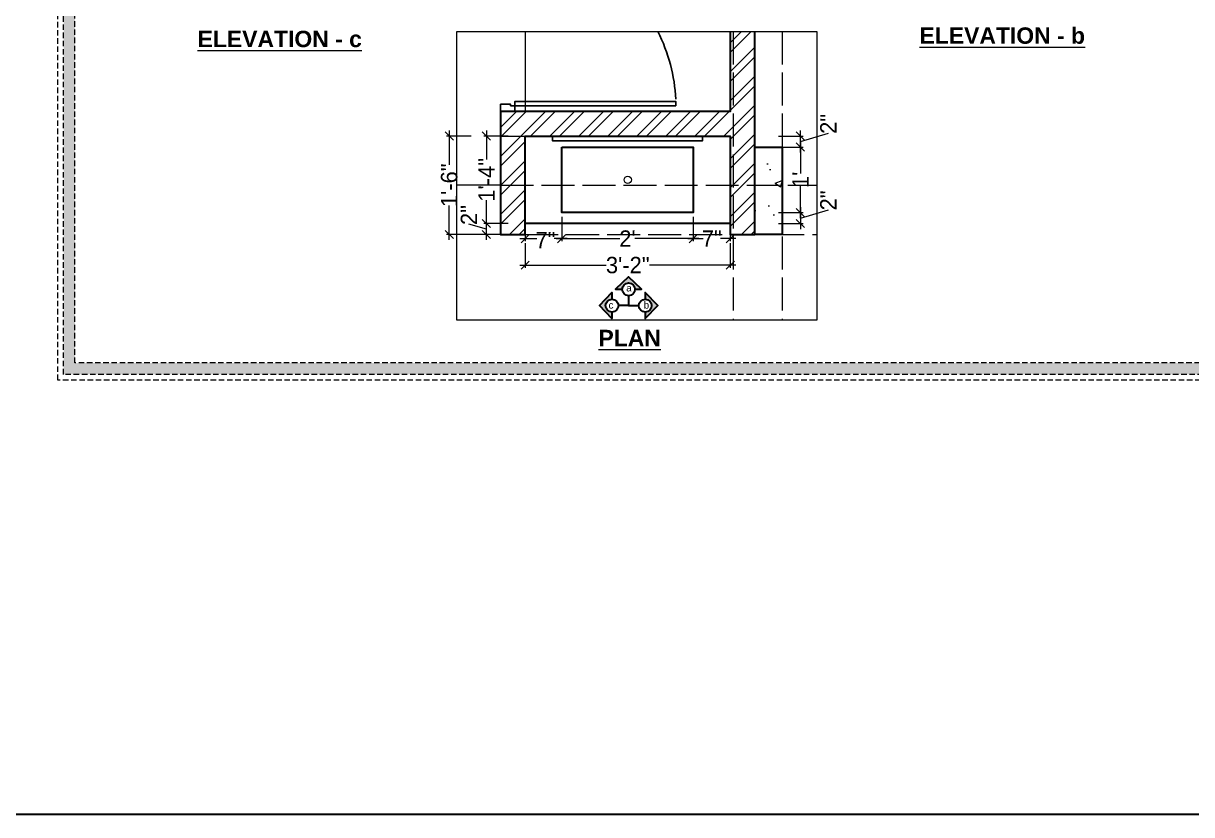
# Model space of a CAD drawing. Header units: millimetres. Extents: x 35877 to 3066687, y -650199 to -40525.
# Drawn here: x 149682.2 to 149895.8, y -179265.7 to -179121 of the extents above; entities that cross this region are included whole.
import ezdxf

# ---------------------------------------------------------------- set-up
doc = ezdxf.new("R2010")
doc.units = ezdxf.units.MM
doc.header["$MEASUREMENT"] = 0
doc.header["$PDMODE"] = 35
for name, pattern in [('ACAD_ISO02W100', [15, 12, -3]), ('DASHED', [0.75, 0.5, -0.25]), ('DASHEDX2', [1.5, 1, -0.5])]:
    doc.linetypes.add(name, pattern=pattern)
doc.layers.get('Defpoints').update_dxf_attribs({"color": 220})
doc.layers.add('AR ELE-5', color=134, linetype='Continuous')
doc.layers.add('AR HATCH-7', color=7, linetype='Continuous')
for name, color, linetype, lineweight in [('DIM.', 250, 'Continuous', 13), ('dim05', 1, 'Continuous', 13), ('Dimension', 10, 'DASHEDX2', 20), ('FURNITURE', 32, 'Continuous', 9), ('furniture dimensions', 1, 'DASHED', 0), ('FURNITURE-1', 252, 'Continuous', 13), ('GROUND FLOOR', 7, 'Continuous', 9), ('GROUND FLOOR  ( PLINE )', 251, 'Continuous', 30), ('GROUND FLOOR ( STAIR )', 251, 'Continuous', 9), ('Labelling', 1, 'Continuous', 25), ('Text', 7, 'Continuous', 15), ('wall', 7, 'Continuous', 30)]:
    doc.layers.add(name, color=color, linetype=linetype, lineweight=lineweight)
doc.styles.add('Arial', font='arial.ttf')
doc.styles.add('century g', font='GOTHIC.TTF')
doc.styles.get("Standard").update_dxf_attribs({"font": 'arial.ttf', "height": 6})
doc.dimstyles.new('Archana', dxfattribs={"dimtxt": 2, "dimasz": 0.75, "dimexe": 0.5, "dimexo": 0.5, "dimgap": 0, "dimtad": 0, "dimzin": 0, "dimdsep": 46, "dimlunit": 4, "dimtxsty": 'century g', "dimblk": 'OBLIQUE', "dimcen": 0, "dimdle": 1, "dimclrd": 256, "dimclre": 256, "dimclrt": 256, "dimadec": 0, "dimazin": 0, "dimtfac": 1, "dimtofl": 0, "dimtmove": 1, "dimatfit": 3, "dimfxl": 1, "dimfxlon": 1, "dimtolj": 1, "dimtzin": 0, "dimlwd": -1, "dimlwe": -1, "dimarcsym": 0})

# ---------------------------------------------------------------- blocks, each defined once
blk = doc.blocks.new('_Oblique')
at = {"layer": 'wall', "color": 0, "lineweight": -2}
blk.add_line((-0.5, -0.5), (0.5, 0.5), dxfattribs=at)
blk = doc.blocks.new('*D451')
at = {"layer": 'Defpoints', "color": 0, "linetype": 'Continuous', "lineweight": 0, "transparency": 16777216}
for p in [(149766.91, -179141.57), (149774, -179141.57), (149774, -179157.57)]:
    blk.add_point(p, dxfattribs=at)
at = {"layer": 'furniture dimensions', "color": 5, "linetype": 'Continuous', "transparency": 16777216}
for p, q in [((149766.91, -179140.57), (149766.91, -179145.85)), ((149770.91, -179141.57), (149766.41, -179141.57)), ((149766.91, -179158.57), (149766.91, -179153.29))]:
    blk.add_line(p, q, dxfattribs=at)
at = {"layer": 'furniture dimensions', "color": 5, "linetype": 'ByBlock', "transparency": 16777216}
blk.add_line((149770.91, -179157.57), (149766.41, -179157.57), dxfattribs=at)
at = {"layer": 'furniture dimensions', "color": 5, "linetype": 'Continuous', "transparency": 16777216, "xscale": 1.5, "yscale": 1.5, "zscale": 1.5}
for p, rotation in [((149766.91, -179141.57), 90), ((149766.91, -179157.57), 270)]:
    blk.add_blockref('_Oblique', p, dxfattribs=dict(at, rotation=rotation))
at = {"layer": 'furniture dimensions', "linetype": 'Continuous', "lineweight": 0, "transparency": 16777216, "insert": (149766.91, -179149.57), "char_height": 3, "attachment_point": 5, "rotation": 90, "style": 'century g'}
blk.add_mtext('\\A1;1\'-4"', dxfattribs=at)
blk = doc.blocks.new('*D464')
at = {"layer": 'Defpoints', "color": 0, "linetype": 'Continuous', "lineweight": 0, "transparency": 16777216}
for p in [(149766.91, -179157.57), (149774, -179157.57), (149774, -179159.57)]:
    blk.add_point(p, dxfattribs=at)
at = {"layer": 'furniture dimensions', "color": 5, "linetype": 'Continuous', "transparency": 16777216}
for p, q in [((149766.91, -179158.57), (149763.71, -179157.7)), ((149770.91, -179157.57), (149766.41, -179157.57)), ((149766.91, -179160.57), (149766.91, -179156.57))]:
    blk.add_line(p, q, dxfattribs=at)
at = {"layer": 'furniture dimensions', "color": 5, "linetype": 'ByBlock', "transparency": 16777216}
blk.add_line((149770.91, -179159.57), (149766.41, -179159.57), dxfattribs=at)
at = {"layer": 'furniture dimensions', "color": 5, "linetype": 'Continuous', "transparency": 16777216, "xscale": 1.5, "yscale": 1.5, "zscale": 1.5}
for p, rotation in [((149766.91, -179157.57), 90), ((149766.91, -179159.57), 270)]:
    blk.add_blockref('_Oblique', p, dxfattribs=dict(at, rotation=rotation))
at = {"layer": 'furniture dimensions', "linetype": 'Continuous', "lineweight": 0, "transparency": 16777216, "insert": (149763.71, -179156.01), "char_height": 3, "attachment_point": 5, "rotation": 90, "style": 'century g'}
blk.add_mtext('\\A1;2"', dxfattribs=at)
blk = doc.blocks.new('*D465')
at = {"layer": 'Defpoints', "color": 0, "linetype": 'Continuous', "lineweight": 0, "transparency": 16777216}
for p in [(149780.67, -179155.57), (149774, -179157.57), (149780.67, -179160.32)]:
    blk.add_point(p, dxfattribs=at)
at = {"layer": 'furniture dimensions', "color": 5, "linetype": 'Continuous', "transparency": 16777216}
for p, q in [((149780.67, -179156.32), (149780.67, -179160.82)), ((149773, -179160.32), (149776.1, -179160.32)), ((149781.67, -179160.32), (149779.31, -179160.32))]:
    blk.add_line(p, q, dxfattribs=at)
at = {"layer": 'furniture dimensions', "color": 5, "linetype": 'ByBlock', "transparency": 16777216}
blk.add_line((149774, -179158.07), (149774, -179160.82), dxfattribs=at)
at = {"layer": 'furniture dimensions', "color": 5, "linetype": 'Continuous', "transparency": 16777216, "xscale": 1.5, "yscale": 1.5, "zscale": 1.5, "rotation": 180}
blk.add_blockref('_Oblique', (149774, -179160.32), dxfattribs=at)
at = {"layer": 'furniture dimensions', "color": 5, "linetype": 'Continuous', "transparency": 16777216, "xscale": 1.5, "yscale": 1.5, "zscale": 1.5}
blk.add_blockref('_Oblique', (149780.67, -179160.32), dxfattribs=at)
at = {"layer": 'furniture dimensions', "linetype": 'Continuous', "lineweight": 0, "transparency": 16777216, "insert": (149777.7, -179160.59), "char_height": 3, "attachment_point": 5, "style": 'century g'}
blk.add_mtext('\\A1;7"', dxfattribs=at)
blk = doc.blocks.new('*D466')
at = {"layer": 'Defpoints', "color": 0, "linetype": 'Continuous', "lineweight": 0, "transparency": 16777216}
for p in [(149780.67, -179155.57), (149804.72, -179155.57), (149804.72, -179160.32)]:
    blk.add_point(p, dxfattribs=at)
at = {"layer": 'furniture dimensions', "color": 5, "linetype": 'ByBlock', "transparency": 16777216}
blk.add_line((149780.67, -179156.32), (149780.67, -179160.82), dxfattribs=at)
at = {"layer": 'furniture dimensions', "color": 5, "linetype": 'Continuous', "transparency": 16777216}
for p, q in [((149804.72, -179156.32), (149804.72, -179160.82)), ((149779.67, -179160.32), (149791.32, -179160.32)), ((149805.72, -179160.32), (149794.07, -179160.32))]:
    blk.add_line(p, q, dxfattribs=at)
at = {"layer": 'furniture dimensions', "color": 5, "linetype": 'Continuous', "transparency": 16777216, "xscale": 1.5, "yscale": 1.5, "zscale": 1.5, "rotation": 180}
blk.add_blockref('_Oblique', (149780.67, -179160.32), dxfattribs=at)
at = {"layer": 'furniture dimensions', "color": 5, "linetype": 'Continuous', "transparency": 16777216, "xscale": 1.5, "yscale": 1.5, "zscale": 1.5}
blk.add_blockref('_Oblique', (149804.72, -179160.32), dxfattribs=at)
at = {"layer": 'furniture dimensions', "linetype": 'Continuous', "lineweight": 0, "transparency": 16777216, "insert": (149792.69, -179160.32), "char_height": 3, "attachment_point": 5, "style": 'century g'}
blk.add_mtext("\\A1;2'", dxfattribs=at)
blk = doc.blocks.new('*D467')
at = {"layer": 'Defpoints', "color": 0, "linetype": 'Continuous', "lineweight": 0, "transparency": 16777216}
for p in [(149804.72, -179155.57), (149811.5, -179156.08), (149811.5, -179160.32)]:
    blk.add_point(p, dxfattribs=at)
at = {"layer": 'furniture dimensions', "color": 5, "linetype": 'ByBlock', "transparency": 16777216}
blk.add_line((149804.72, -179156.32), (149804.72, -179160.82), dxfattribs=at)
at = {"layer": 'furniture dimensions', "color": 5, "linetype": 'Continuous', "transparency": 16777216}
for p, q in [((149811.5, -179156.58), (149811.5, -179160.82)), ((149803.72, -179160.32), (149806.51, -179160.32)), ((149812.5, -179160.32), (149809.71, -179160.32))]:
    blk.add_line(p, q, dxfattribs=at)
at = {"layer": 'furniture dimensions', "color": 5, "linetype": 'Continuous', "transparency": 16777216, "xscale": 1.5, "yscale": 1.5, "zscale": 1.5, "rotation": 180}
blk.add_blockref('_Oblique', (149804.72, -179160.32), dxfattribs=at)
at = {"layer": 'furniture dimensions', "color": 5, "linetype": 'Continuous', "transparency": 16777216, "xscale": 1.5, "yscale": 1.5, "zscale": 1.5}
blk.add_blockref('_Oblique', (149811.5, -179160.32), dxfattribs=at)
at = {"layer": 'furniture dimensions', "linetype": 'Continuous', "lineweight": 0, "transparency": 16777216, "insert": (149808.11, -179160.32), "char_height": 3, "attachment_point": 5, "style": 'century g'}
blk.add_mtext('\\A1;7"', dxfattribs=at)
blk = doc.blocks.new('*D468')
at = {"layer": 'Defpoints', "color": 0, "linetype": 'Continuous', "lineweight": 0, "transparency": 16777216}
for p in [(149804.72, -179155.57), (149804.72, -179157.57), (149824.32, -179157.57)]:
    blk.add_point(p, dxfattribs=at)
at = {"layer": 'furniture dimensions', "color": 5, "linetype": 'ByBlock', "transparency": 16777216}
blk.add_line((149820.32, -179155.57), (149824.82, -179155.57), dxfattribs=at)
at = {"layer": 'furniture dimensions', "color": 5, "linetype": 'Continuous', "transparency": 16777216}
for p, q in [((149824.32, -179154.57), (149824.32, -179158.57)), ((149824.32, -179156.57), (149829.43, -179155.03)), ((149820.32, -179157.57), (149824.82, -179157.57))]:
    blk.add_line(p, q, dxfattribs=at)
at = {"layer": 'furniture dimensions', "color": 5, "linetype": 'Continuous', "transparency": 16777216, "xscale": 1.5, "yscale": 1.5, "zscale": 1.5}
for p, rotation in [((149824.32, -179155.57), 90), ((149824.32, -179157.57), 270)]:
    blk.add_blockref('_Oblique', p, dxfattribs=dict(at, rotation=rotation))
at = {"layer": 'furniture dimensions', "linetype": 'Continuous', "lineweight": 0, "transparency": 16777216, "insert": (149829.43, -179153.34), "char_height": 3, "attachment_point": 5, "rotation": 90, "style": 'century g'}
blk.add_mtext('\\A1;2"', dxfattribs=at)
blk = doc.blocks.new('*D469')
at = {"layer": 'Defpoints', "color": 0, "linetype": 'Continuous', "lineweight": 0, "transparency": 16777216}
for p in [(149804.72, -179143.57), (149824.32, -179143.57), (149804.72, -179155.57)]:
    blk.add_point(p, dxfattribs=at)
at = {"layer": 'furniture dimensions', "color": 5, "linetype": 'Continuous', "transparency": 16777216}
for p, q in [((149820.32, -179143.57), (149824.82, -179143.57)), ((149824.32, -179142.57), (149824.32, -179148.42)), ((149824.32, -179156.57), (149824.32, -179150.71))]:
    blk.add_line(p, q, dxfattribs=at)
at = {"layer": 'furniture dimensions', "color": 5, "linetype": 'ByBlock', "transparency": 16777216}
blk.add_line((149820.32, -179155.57), (149824.82, -179155.57), dxfattribs=at)
at = {"layer": 'furniture dimensions', "color": 5, "linetype": 'Continuous', "transparency": 16777216, "xscale": 1.5, "yscale": 1.5, "zscale": 1.5}
for p, rotation in [((149824.32, -179143.57), 90), ((149824.32, -179155.57), 270)]:
    blk.add_blockref('_Oblique', p, dxfattribs=dict(at, rotation=rotation))
at = {"layer": 'furniture dimensions', "linetype": 'Continuous', "lineweight": 0, "transparency": 16777216, "insert": (149824.32, -179149.57), "char_height": 3, "attachment_point": 5, "rotation": 90, "style": 'century g'}
blk.add_mtext("\\A1;1'", dxfattribs=at)
blk = doc.blocks.new('*D470')
at = {"layer": 'Defpoints', "color": 0, "linetype": 'Continuous', "lineweight": 0, "transparency": 16777216}
for p in [(149804.72, -179141.57), (149804.72, -179143.57), (149824.32, -179141.57)]:
    blk.add_point(p, dxfattribs=at)
at = {"layer": 'furniture dimensions', "color": 5, "linetype": 'Continuous', "transparency": 16777216}
for p, q in [((149824.32, -179144.57), (149824.32, -179140.57)), ((149824.32, -179142.57), (149829.43, -179141.03)), ((149820.32, -179141.57), (149824.82, -179141.57))]:
    blk.add_line(p, q, dxfattribs=at)
at = {"layer": 'furniture dimensions', "color": 5, "linetype": 'ByBlock', "transparency": 16777216}
blk.add_line((149820.32, -179143.57), (149824.82, -179143.57), dxfattribs=at)
at = {"layer": 'furniture dimensions', "color": 5, "linetype": 'Continuous', "transparency": 16777216, "xscale": 1.5, "yscale": 1.5, "zscale": 1.5}
for p, rotation in [((149824.32, -179141.57), 90), ((149824.32, -179143.57), 270)]:
    blk.add_blockref('_Oblique', p, dxfattribs=dict(at, rotation=rotation))
at = {"layer": 'furniture dimensions', "linetype": 'Continuous', "lineweight": 0, "transparency": 16777216, "insert": (149829.43, -179139.34), "char_height": 3, "attachment_point": 5, "rotation": 90, "style": 'century g'}
blk.add_mtext('\\A1;2"', dxfattribs=at)
blk = doc.blocks.new('*D471')
at = {"layer": 'Defpoints', "color": 0, "linetype": 'Continuous', "lineweight": 0, "transparency": 16777216}
for p in [(149774, -179159.57), (149811.5, -179159.57), (149811.5, -179165.18)]:
    blk.add_point(p, dxfattribs=at)
at = {"layer": 'furniture dimensions', "color": 5, "linetype": 'ByBlock', "transparency": 16777216}
blk.add_line((149774, -179161.18), (149774, -179165.68), dxfattribs=at)
at = {"layer": 'furniture dimensions', "color": 5, "linetype": 'Continuous', "transparency": 16777216}
for p, q in [((149811.5, -179161.18), (149811.5, -179165.68)), ((149773, -179165.18), (149788.81, -179165.18)), ((149812.5, -179165.18), (149796.7, -179165.18))]:
    blk.add_line(p, q, dxfattribs=at)
at = {"layer": 'furniture dimensions', "color": 5, "linetype": 'Continuous', "transparency": 16777216, "xscale": 1.5, "yscale": 1.5, "zscale": 1.5, "rotation": 180}
blk.add_blockref('_Oblique', (149774, -179165.18), dxfattribs=at)
at = {"layer": 'furniture dimensions', "color": 5, "linetype": 'Continuous', "transparency": 16777216, "xscale": 1.5, "yscale": 1.5, "zscale": 1.5}
blk.add_blockref('_Oblique', (149811.5, -179165.18), dxfattribs=at)
at = {"layer": 'furniture dimensions', "linetype": 'Continuous', "lineweight": 0, "transparency": 16777216, "insert": (149792.75, -179165.18), "char_height": 3, "attachment_point": 5, "style": 'century g'}
blk.add_mtext('\\A1;3\'-2"', dxfattribs=at)
blk = doc.blocks.new('*D472')
at = {"layer": 'Defpoints', "color": 0, "linetype": 'Continuous', "lineweight": 0, "transparency": 16777216}
for p in [(149774, -179141.57), (149760.11, -179159.57), (149774, -179159.57)]:
    blk.add_point(p, dxfattribs=at)
at = {"layer": 'furniture dimensions', "color": 5, "linetype": 'Continuous', "transparency": 16777216}
for p, q in [((149760.11, -179140.57), (149760.11, -179146.85)), ((149760.11, -179160.57), (149760.11, -179154.29)), ((149764.11, -179159.57), (149759.61, -179159.57))]:
    blk.add_line(p, q, dxfattribs=at)
at = {"layer": 'furniture dimensions', "color": 5, "linetype": 'ByBlock', "transparency": 16777216}
blk.add_line((149764.11, -179141.57), (149759.61, -179141.57), dxfattribs=at)
at = {"layer": 'furniture dimensions', "color": 5, "linetype": 'Continuous', "transparency": 16777216, "xscale": 1.5, "yscale": 1.5, "zscale": 1.5}
for p, rotation in [((149760.11, -179141.57), 90), ((149760.11, -179159.57), 270)]:
    blk.add_blockref('_Oblique', p, dxfattribs=dict(at, rotation=rotation))
at = {"layer": 'furniture dimensions', "linetype": 'Continuous', "lineweight": 0, "transparency": 16777216, "insert": (149760.11, -179150.57), "char_height": 3, "attachment_point": 5, "rotation": 90, "style": 'century g'}
blk.add_mtext('\\A1;1\'-6"', dxfattribs=at)

msp = doc.modelspace()

# ---------------------------------------------------------------- hatches: boundary and pattern name
at = {"layer": 'AR HATCH-7', "lineweight": 0, "true_color": 0x939598, "transparency": 33554687}
h = msp.add_hatch(dxfattribs=at)
h.set_pattern_fill('ANSI32', color=252, scale=10)
h.set_pattern_definition([(45, (2267.983, 1240.385), (-2.65165043, 2.65165043), []), (45, (2269.7506, 1240.385), (-2.65165043, 2.65165043), [])])
h.paths.add_polyline_path([(149812.0008, -179122.4658), (149811.5008, -179122.4658), (149811.5008, -179137.0671), (149769.5008, -179137.0671), (149769.5008, -179141.5671), (149811.5008, -179141.5671), (149811.5008, -179159.5671), (149812.0008, -179159.5671)])
h.paths.add_polyline_path([(149774.0008, -179141.5671), (149769.5008, -179141.5671), (149769.5008, -179159.5671), (149774.0008, -179159.5671)], flags=17)
h.paths.add_polyline_path([(149816.0008, -179122.4658), (149812.0008, -179122.4658), (149812.0008, -179159.5671), (149816.0008, -179159.5671), (149816.0008, -179143.5671)])
at = {"layer": 'AR HATCH-7', "lineweight": 0, "transparency": 33554687}
h = msp.add_hatch(color=8, dxfattribs=at)
h.dxf.hatch_style = 1
h.paths.add_polyline_path([(149792.8946, -179167.3026), (149790.5122, -179169.5921), (149791.7307, -179169.5921, -1), (149794.0704, -179169.5921), (149795.277, -179169.5921)])
h = msp.add_hatch(color=8, dxfattribs=at)
h.dxf.hatch_style = 1
h.paths.add_polyline_path([(149787.5688, -179172.5747), (149789.8583, -179170.1923), (149789.8583, -179171.4109, 1), (149789.8583, -179173.7505), (149789.8583, -179174.9571)])
h = msp.add_hatch(color=8, dxfattribs=at)
h.dxf.hatch_style = 1
h.paths.add_polyline_path([(149798.2324, -179172.5747), (149795.9429, -179170.1923), (149795.9429, -179171.4109, -1), (149795.9429, -179173.7505), (149795.9429, -179174.9571)])
at = {"layer": 'Dimension', "true_color": 0xd39e00, "transparency": 33554687}
h = msp.add_hatch(color=42, dxfattribs=at)
h.paths.add_polyline_path([(149689.5836, -179185.1486), (149986.4407, -179185.1486), (149986.4407, -178976.1982), (149689.5836, -178976.1982)])
h.paths.add_polyline_path([(149691.667, -179183.0652), (149984.3573, -179183.0652), (149984.3573, -178978.2816), (149691.667, -178978.2816)], flags=16)
at = {"layer": 'FURNITURE-1', "lineweight": 0, "true_color": 0xc7c8ca, "transparency": 33554687}
h = msp.add_hatch(dxfattribs=at)
h.set_pattern_fill('AR-CONC', color=9, scale=2)
h.set_pattern_definition([(50, (2267.983, 1240.385), (14.34520365, -1.2550427), [1.5, -16.5]), (355, (2267.983, 1240.385), (-2.7750267, 15.0438427), [1.2, -13.2]), (100.4514445, (2269.178, 1240.28), (11.5701769, 13.7887998), [1.2748038, -14.0228422]), (46.1842, (2267.983, 1244.385), (21.3448266, -3.3103856), [2.25, -24.75]), (96.635635, (2269.762, 1244.11), (18.693239, 19.482372), [1.9122068, -21.0342752]), (351.184164, (2267.983, 1244.385), (18.693239, 19.482372), [1.8, -19.8]), (21, (2269.983, 1243.385), (11.93814104, -8.0523778), [1.5, -16.5]), (326, (2269.983, 1243.385), (4.8663066, 14.5030009), [1.2, -13.2]), (71.451445, (2270.978, 1242.714), (16.8044475, 6.45062306), [1.2748038, -14.0228422]), (37.5, (2267.983, 1240.385), (0.24319711, 6.65787708), [0, -13.04, 0, -13.4, 0, -13.25]), (7.5, (2267.983, 1240.385), (5.26139075, 7.88823424), [0, -7.64, 0, -12.74, 0, -5.05]), (327.5, (2263.523, 1240.385), (10.67644872, -0.45109743), [0, -5, 0, -15.6, 0, -20.7]), (317.5, (2261.523, 1240.385), (11.6637234, 2.00209965), [0, -6.5, 0, -10.36, 0, -14.7])])
h.paths.add_polyline_path([(149821.0008, -179143.5671), (149816.0008, -179143.5671), (149816.0008, -179159.5671), (149821.0008, -179159.5671)])

# ---------------------------------------------------------------- linework, layer by layer
at = {"transparency": 33554687, "elevation": -0.1598}
for points in [[(149772.1258, -179137.0671), (149772.1258, -179136.0171), (149771.3383, -179136.0171), (149771.3383, -179135.7546), (149769.5008, -179135.7546), (149769.5008, -179137.0671)], [(149772.1258, -179136.0171), (149801.5258, -179136.0171), (149801.5258, -179135.2296), (149772.1258, -179135.2296)]]:
    msp.add_lwpolyline(points, close=True, dxfattribs=at)
at = {"layer": 'AR ELE-5', "linetype": 'ByBlock', "ltscale": 15, "transparency": 33554687}
msp.add_arc((149772.108, -179136.0602, -0.1598), 29.4431, 2.373015, 27.49793, dxfattribs=at)
at = {"layer": 'dim05', "color": 18, "lineweight": 0, "true_color": 0x000000, "transparency": 33554687, "elevation": -0.2787}
msp.add_lwpolyline([(149827.321, -179175.2452), (149761.5275, -179175.2452), (149761.5275, -179122.4658), (149827.321, -179122.4658)], close=True, dxfattribs=at)
at = {"layer": 'Dimension', "color": 42, "true_color": 0xd39e00, "transparency": 33554687, "elevation": -0.041}
for points in [[(149688.5419, -178975.1565), (149987.4824, -178975.1565), (149987.4824, -179186.1903), (149688.5419, -179186.1903)], [(149689.5836, -178976.1982), (149986.4407, -178976.1982), (149986.4407, -179185.1486), (149689.5836, -179185.1486)], [(149691.667, -178978.2816), (149984.3573, -178978.2816), (149984.3573, -179183.0652), (149691.667, -179183.0652)]]:
    msp.add_lwpolyline(points, close=True, dxfattribs=at)
at = {"layer": 'FURNITURE', "color": 3, "lineweight": 30, "transparency": 33554687}
msp.add_lwpolyline([(149045.1697, -178903.3774), (150107.4766, -178903.3774), (150107.4766, -179265.6803), (149045.1697, -179265.6803)], close=True, dxfattribs=at)
at = {"layer": 'FURNITURE', "lineweight": 30, "transparency": 33554687, "elevation": -0.1598}
for points in [[(149774.0008, -179141.5671), (149811.5008, -179141.5671), (149811.5008, -179157.5671), (149774.0008, -179157.5671)], [(149780.6679, -179143.5671), (149804.7199, -179143.5671), (149804.7199, -179155.5671), (149780.6679, -179155.5671)]]:
    msp.add_lwpolyline(points, close=True, dxfattribs=at)
at = {"layer": 'FURNITURE', "color": 5, "lineweight": 25, "transparency": 33554687, "elevation": -0.1598}
msp.add_lwpolyline([(149779.0008, -179141.5671), (149806.387, -179141.5671), (149806.387, -179142.4519), (149779.0008, -179142.4519)], close=True, dxfattribs=at)
at = {"layer": 'FURNITURE', "color": 18, "lineweight": 0, "true_color": 0x000000, "transparency": 33554687}
msp.add_circle((149792.7508, -179149.5671, -0.1598), 0.6646, dxfattribs=at)
at = {"layer": 'GROUND FLOOR', "transparency": 33554687}
for p, q in [((149774.0008, -179122.4658, -0.1598), (149774.0008, -179137.0671, -0.1598)), ((149769.5008, -179137.0671, -0.1598), (149769.5008, -179159.5671, -0.1598)), ((149774.0008, -179141.5671, -0.1598), (149774.0008, -179159.5671, -0.1598))]:
    msp.add_line(p, q, dxfattribs=at)
at = {"layer": 'GROUND FLOOR', "color": 5, "transparency": 33554687}
msp.add_line((149769.5008, -179137.0671, -0.1598), (149811.5008, -179137.0671, -0.1598), dxfattribs=at)
at = {"layer": 'GROUND FLOOR  ( PLINE )', "transparency": 33554687, "elevation": -0.1598}
msp.add_lwpolyline([(149811.5008, -179122.4658), (149811.5008, -179137.0671), (149769.5008, -179137.0671), (149769.5008, -179159.5671), (149774.0008, -179159.5671), (149774.0008, -179141.5671), (149811.5008, -179141.5671), (149811.5008, -179159.5671), (149816.0008, -179159.5671), (149816.0008, -179122.4658)], dxfattribs=at)
at = {"layer": 'GROUND FLOOR ( STAIR )', "color": 5, "linetype": 'ACAD_ISO02W100', "ltscale": 0.7, "transparency": 33554687}
msp.add_line((149769.5008, -179141.5671, -0.1598), (149811.5008, -179141.5671, -0.1598), dxfattribs=at)
at = {"layer": 'Labelling', "color": 251, "linetype": 'ACAD_ISO02W100', "lineweight": 0, "ltscale": 0.5, "true_color": 0x636466, "transparency": 33554687}
for p, q in [((149812.0008, -179122.4658, -0.1598), (149812.0008, -179175.2452, -0.1598)), ((149821.0008, -179122.4658, -0.1598), (149821.0008, -179175.2452, -0.1598)), ((149769.5008, -179150.5671, -0.1598), (149827.321, -179150.5671, -0.1598)), ((149774.0008, -179159.5671, -0.1598), (149827.321, -179159.5671, -0.1598))]:
    msp.add_line(p, q, dxfattribs=at)
at = {"layer": 'Labelling', "color": 251, "linetype": 'ACAD_ISO02W100', "lineweight": 0, "ltscale": 10, "true_color": 0x636466, "transparency": 33554687}
for p, q in [((149769.5008, -179150.5671, -0.1598), (149761.5275, -179150.5671, -0.1598)), ((149769.5008, -179159.5671, -0.1598), (149761.5275, -179159.5671, -0.1598))]:
    msp.add_line(p, q, dxfattribs=at)
at = {"layer": 'Labelling', "lineweight": 30, "ltscale": 10, "transparency": 33554687, "elevation": -0.1598}
msp.add_lwpolyline([(149821.0008, -179159.5671), (149816.0008, -179159.5671), (149816.0008, -179143.5671), (149821.0008, -179143.5671)], close=True, dxfattribs=at)
at = {"layer": 'Text', "color": 18, "lineweight": 30, "true_color": 0x000000, "transparency": 33554687}
for p, q in [((149792.9006, -179170.7619, -0.0507), (149792.9006, -179172.5807, -0.0507)), ((149792.9006, -179172.5807, -0.0507), (149791.0281, -179172.5807, -0.0507)), ((149792.9006, -179172.5807, -0.0507), (149794.7731, -179172.5807, -0.0507))]:
    msp.add_line(p, q, dxfattribs=at)
at = {"layer": 'Text', "color": 18, "lineweight": 30, "true_color": 0x000000, "transparency": 33554687, "elevation": -0.0507}
for points in [[(149794.0704, -179169.5921), (149795.277, -179169.5921), (149792.8946, -179167.3026), (149790.5122, -179169.5921), (149791.7307, -179169.5921)], [(149789.8583, -179173.7505), (149789.8583, -179174.9571), (149787.5688, -179172.5747), (149789.8583, -179170.1923), (149789.8583, -179171.4109)], [(149795.9429, -179173.7505), (149795.9429, -179174.9571), (149798.2324, -179172.5747), (149795.9429, -179170.1923), (149795.9429, -179171.4109)]]:
    msp.add_lwpolyline(points, dxfattribs=at)
at = {"layer": 'Text', "color": 18, "lineweight": 30, "true_color": 0x000000, "transparency": 33554687}
for centre in [(149792.9006, -179169.5921, -0.0507), (149789.8583, -179172.5807, -0.0507), (149795.9429, -179172.5807, -0.0507)]:
    msp.add_circle(centre, 1.1698, dxfattribs=at)

# ---------------------------------------------------------------- texts
at = {"layer": 'DIM.', "color": 1, "transparency": 33554687, "char_height": 3, "attachment_point": 1}
for s, insert in [('{\\fArial|b1|i0|c0|p34;\\LELEVATION - c}', (149714.1025, -179122.3062)), ('{\\fArial|b1|i0|c0|p34;\\LELEVATION - b}', (149846.0932, -179121.687)), ('{\\fArial|b1|i0|c0|p34;\\LPLAN}', (149787.3936, -179177.0059))]:
    msp.add_mtext_dynamic_manual_height_columns(s, width=111.558836, gutter_width=1, heights=[0], dxfattribs=dict(at, insert=insert))
at = {"layer": 'Text', "transparency": 33554687, "char_height": 1.2935, "style": 'Arial'}
for s, insert, attachment_point in [('a ', (149792.4745, -179168.6902, -0.0507), 1), ('c', (149790.1421, -179171.8329, -0.0507), 3), ('b', (149795.659, -179171.8329, -0.0507), 1)]:
    msp.add_mtext_dynamic_manual_height_columns(s, width=2.028739, gutter_width=2.8775, heights=[0], dxfattribs=dict(at, insert=insert, attachment_point=attachment_point))

# ---------------------------------------------------------------- dimensions: what is measured, and where the dimension line sits
at = {"layer": 'furniture dimensions', "color": 5, "linetype": 'Continuous', "lineweight": 0, "transparency": 33554687}
for base, p1, p2, override, picture, middle in [((149824.3183, -179141.5671, -0.1598), (149804.7199, -179143.5671, -0.1598), (149804.7199, -179141.5671, -0.1598), {"dimtxt": 3, "dimasz": 1.5, "dimdec": 1, "dimclrd": 5, "dimclre": 5, "dimfxl": 4}, '*D470', (149829.4315, -179141.0332, -0.1598)), ((149760.1063, -179159.5671, -0.1598), (149774.0008, -179141.5671, -0.1598), (149774.0008, -179159.5671, -0.1598), {"dimtxt": 3, "dimasz": 1.5, "dimdec": 1, "dimclrd": 5, "dimclre": 5, "dimfxl": 4}, '*D472', (149760.1063, -179150.5671, -0.1598)), ((149766.9075, -179141.5671, -0.1598), (149774.0008, -179157.5671, -0.1598), (149774.0008, -179141.5671, -0.1598), {"dimtxt": 3, "dimasz": 1.5, "dimdec": 0, "dimclrd": 5, "dimclre": 5, "dimfxl": 4}, '*D451', (149766.9075, -179149.5671, -0.1598)), ((149824.3183, -179143.5671, -0.1598), (149804.7199, -179155.5671, -0.1598), (149804.7199, -179143.5671, -0.1598), {"dimtxt": 3, "dimasz": 1.5, "dimdec": 1, "dimclrd": 5, "dimclre": 5, "dimfxl": 4}, '*D469', (149824.3183, -179149.5671, -0.1598)), ((149824.3183, -179157.5671, -0.1598), (149804.7199, -179155.5671, -0.1598), (149804.7199, -179157.5671, -0.1598), {"dimtxt": 3, "dimasz": 1.5, "dimdec": 1, "dimclrd": 5, "dimclre": 5, "dimfxl": 4}, '*D468', (149829.4315, -179155.0332, -0.1598))]:
    dim = msp.add_linear_dim(base=base, p1=p1, p2=p2, angle=90, dimstyle='Archana', override=override, dxfattribs=at)
    dim.commit()
    dim.dimension.update_dxf_attribs({"geometry": picture, "text_midpoint": middle})
dim = msp.add_linear_dim(base=(149766.9075, -179157.5671, -0.1598), p1=(149774.0008, -179159.5671, -0.1598), p2=(149774.0008, -179157.5671, -0.1598), angle=90, dimstyle='Archana', override={"dimtxt": 3, "dimasz": 1.5, "dimdec": 1, "dimclrd": 5, "dimclre": 5, "dimfxl": 4}, dxfattribs=at)
dim.commit()
dim.dimension.update_dxf_attribs({"geometry": '*D464', "text_midpoint": (149763.7146, -179157.7048, -0.1598), "dimtype": 160})
dim = msp.add_linear_dim(base=(149780.6679, -179160.3171, -0.1598), p1=(149774.0008, -179157.5671, -0.1598), p2=(149780.6679, -179155.5671, -0.1598), dimstyle='Archana', override={"dimtxt": 3, "dimasz": 1.5, "dimdec": 0, "dimclrd": 5, "dimclre": 5, "dimfxl": 4}, dxfattribs=at)
dim.commit()
dim.dimension.update_dxf_attribs({"geometry": '*D465', "text_midpoint": (149777.7037, -179160.5948, -0.1598), "dimtype": 160})
for base, p1, p2, override, picture, middle in [((149804.7199, -179160.3171, -0.1598), (149780.6679, -179155.5671, -0.1598), (149804.7199, -179155.5671, -0.1598), {"dimtxt": 3, "dimasz": 1.5, "dimdec": 1, "dimclrd": 5, "dimclre": 5, "dimfxl": 4}, '*D466', (149792.6939, -179160.3171, -0.1598)), ((149811.5008, -179160.3171, -0.1598), (149804.7199, -179155.5671, -0.1598), (149811.5008, -179156.082, -0.1598), {"dimtxt": 3, "dimasz": 1.5, "dimdec": 1, "dimclrd": 5, "dimclre": 5, "dimfxl": 4}, '*D467', (149808.1104, -179160.3171, -0.1598)), ((149811.5008366414, -179165.1832180344, -0.1598469563), (149774.0008366413, -179159.5671227323, -0.1598469563), (149811.5008366414, -179159.5671227323, -0.1598469563), {"dimtxt": 3, "dimasz": 1.5, "dimdec": 0, "dimclrd": 5, "dimclre": 5, "dimfxl": 4}, '*D471', (149792.7508366413, -179165.1832180344, -0.1598469563))]:
    dim = msp.add_linear_dim(base=base, p1=p1, p2=p2, dimstyle='Archana', override=override, dxfattribs=at)
    dim.commit()
    dim.dimension.update_dxf_attribs({"geometry": picture, "text_midpoint": middle})

doc.saveas('drawing.dxf')
